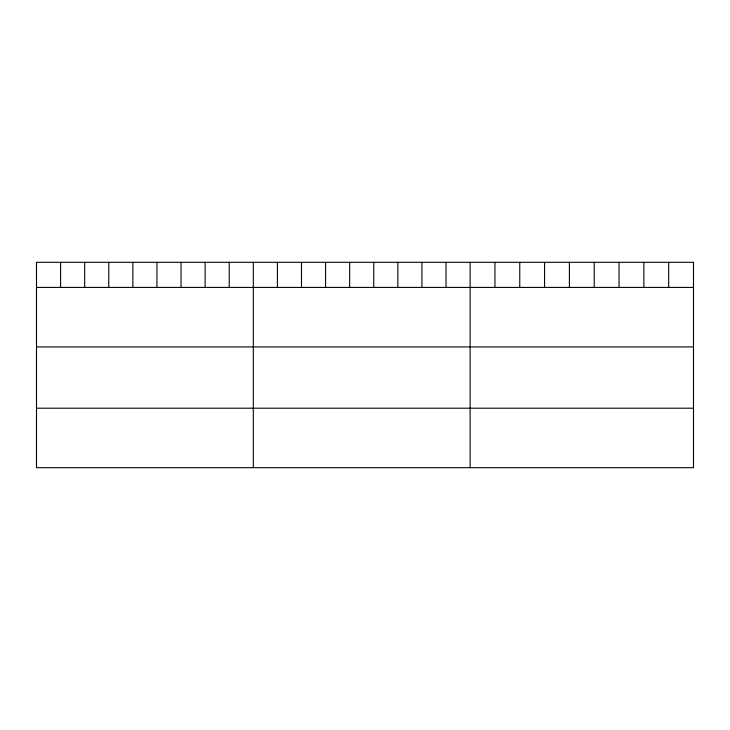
<?xml version="1.0" encoding="UTF-8"?>
<svg xmlns="http://www.w3.org/2000/svg" width="730" height="730" viewBox="0 0 730 730"><rect width="100%" height="100%" fill="white"/><g stroke="black" fill="none" stroke-linecap="round" stroke-linejoin="round"><path stroke-width="1.09" d="M36.5 287.428L693.5 287.428M36.5 346.914L693.5 346.914M36.5 408.198L693.5 408.198M668.68 262.316L668.68 287.428M643.86 262.316L643.86 287.428M619.04 262.316L619.04 287.428M594.22 262.316L594.22 287.428M569.4 262.316L569.4 287.428M544.58 262.316L544.58 287.428M519.76 262.316L519.76 287.428M494.94 262.316L494.94 287.428M470.12 262.316L470.12 467.684M446.03 262.316L446.03 287.428M421.94 262.316L421.94 287.428M397.85 262.316L397.85 287.428M373.76 262.316L373.76 287.428M349.67 262.316L349.67 287.428M325.58 262.316L325.58 287.428M301.49 262.316L301.49 287.428M277.4 262.316L277.4 287.428M253.31 262.316L253.31 467.684M229.22 262.316L229.22 287.428M205.13 262.316L205.13 287.428M181.04 262.316L181.04 287.428M156.95 262.316L156.95 287.428M132.86 262.316L132.86 287.428M108.77 262.316L108.77 287.428M84.68 262.316L84.68 287.428M60.59 262.316L60.59 287.428M693.5 262.316L36.5 262.316L36.5 467.684L693.5 467.684L693.5 262.316"/></g></svg>
